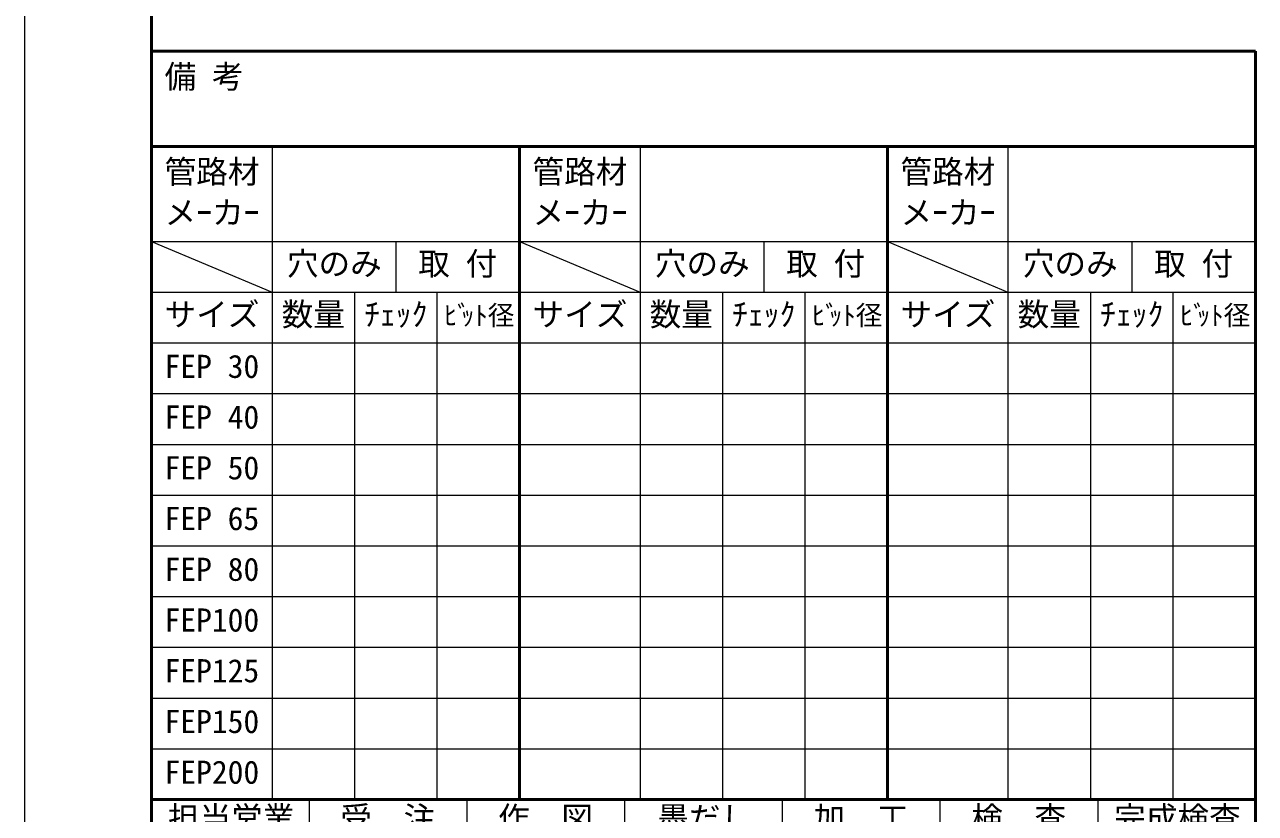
# Model space of a CAD drawing. Units: millimetres, scale not verified. Extents: x -4455 to 4455, y -3150 to 3150.
# Drawn here: x -4455 to -1545, y -1728 to 138 of the extents above; entities that cross this region are included whole.
import ezdxf
from ezdxf.enums import TextEntityAlignment as Align

# ---------------------------------------------------------------- set-up
doc = ezdxf.new("R2010")
doc.units = ezdxf.units.MM
doc.header["$LTSCALE"] = 20
for name, color, linetype, lineweight in [('0-0_D-TTL', 158, 'Continuous', 20), ('0-1_Defpoints', 7, 'Continuous', 18), ('0-2_D-TTL-FRAM1', 143, 'Continuous', 13), ('0-3_D-TTL-TXT', 7, 'Continuous', 13)]:
    doc.layers.add(name, color=color, linetype=linetype, lineweight=lineweight)
doc.layers.add('0-4_D-STR-TXT', color=7, linetype='Continuous')
doc.styles.add('ＭＳ ゴシック', font='')
doc.styles.get('ＭＳ ゴシック').set_extended_font_data('MS Gothic')

# ---------------------------------------------------------------- blocks, each defined once
blk = doc.blocks.new('A$C4DE05FD1')
at = {"layer": '0-0_D-TTL', "color": 143, "lineweight": 50}
blk.add_line((4000, 79000), (4000, 4000), dxfattribs=at)
at = {"layer": '0-1_Defpoints', "color": 143}
blk.add_line((0, 84000), (0, 0), dxfattribs=at)
blk = doc.blocks.new('A$C4C6C5A58')
at = {"layer": '0-4_D-STR-TXT', "style": 'ＭＳ ゴシック'}
for s, p in [('ﾋﾞ', (0, -118.4)), ('ｯﾄ径', (540.8, -118.4))]:
    blk.add_text(s, height=615.7, dxfattribs=at).set_placement(p, align=Align.BOTTOM_LEFT)
blk = doc.blocks.new('A$C43AD63AA')
at = {"layer": '0-2_D-TTL-FRAM1', "lineweight": 50}
for p, q in [((0, 20600), (0, 0)), ((0, 0), (11600, 0))]:
    blk.add_line(p, q, dxfattribs=at)
at = {"layer": '0-2_D-TTL-FRAM1'}
for p, q in [((3800, 20600), (3800, 0)), ((0, 17600), (11600, 17600)), ((0, 17600), (3800, 16000)), ((7700, 17600), (7700, 16000)), ((0, 16000), (11600, 16000)), ((6400, 16000), (6400, 0)), ((9000, 16000), (9000, 0)), ((0, 14400), (11600, 14400)), ((0, 12800), (11600, 12800)), ((0, 11200), (11600, 11200)), ((0, 9600), (11600, 9600)), ((0, 8000), (11600, 8000)), ((0, 6400), (11600, 6400)), ((0, 4800), (11600, 4800)), ((0, 3200), (11600, 3200)), ((0, 1600), (11600, 1600))]:
    blk.add_line(p, q, dxfattribs=at)
at = {"layer": '0-2_D-TTL-FRAM1', "lineweight": 50}
blk.add_lwpolyline([(0, 20600), (11600, 20600), (11600, 0)], dxfattribs=at)
at = {"layer": '0-3_D-TTL-TXT'}
blk.add_blockref('A$C4C6C5A58', (9220, 14896.8), dxfattribs=at)
at = {"layer": '0-3_D-TTL-TXT', "style": 'ＭＳ ゴシック'}
for s, p in [('管路材', (411.8, 19216.2)), ('メｰカｰ', (411.8, 17928.8)), ('穴のみ', (4267.8, 16316.2)), ('取 付', (8408.4, 16316.2)), ('サイズ', (411.8, 14716.2)), ('数量', (4103.9, 14716.2)), ('ﾁｪｯｸ', (6703.9, 14716.2))]:
    blk.add_text(s, height=731.2, dxfattribs=at).set_placement(p, align=Align.BOTTOM_LEFT)
blk = doc.blocks.new('A$C77D93FA8')
at = {"layer": '0-3_D-TTL-TXT', "style": 'ＭＳ ゴシック'}
for s, p in [('FEP 30', (411.8, 13076.2)), ('FEP 40', (411.8, 11476.2)), ('FEP 50', (411.8, 9876.2)), ('FEP 65', (411.8, 8276.2)), ('FEP 80', (411.8, 6676.2)), ('FEP100', (411.8, 5076.2)), ('FEP125', (411.8, 3476.2)), ('FEP150', (411.8, 1876.2)), ('FEP200', (411.8, 276.2))]:
    blk.add_text(s, height=731.2, dxfattribs=at).set_placement(p, align=Align.BOTTOM_LEFT)
blk = doc.blocks.new('A$C7CF92BA3')
at = {"layer": '0-2_D-TTL-FRAM1', "lineweight": 50}
for p, q in [((0, 58500), (52200, 58500)), ((0, 58500), (0, 0)), ((52200, 58500), (52200, 0)), ((0, 54000), (52200, 54000)), ((0, 23100), (52200, 23100)), ((0, 0), (52200, 0))]:
    blk.add_line(p, q, dxfattribs=at)
at = {"layer": '0-2_D-TTL-FRAM1'}
for p, q in [((7457.1, 23100), (7457.1, 13500)), ((14914.3, 23100), (14914.3, 13500)), ((22371.4, 23100), (22371.4, 13500)), ((29828.6, 23100), (29828.6, 13500)), ((37285.7, 23100), (37285.7, 13500)), ((44742.9, 23100), (44742.9, 13500)), ((0, 21000), (52200, 21000)), ((0, 13500), (52200, 13500)), ((32700, 13500), (32700, 0)), ((32700, 10500), (52200, 10500)), ((600, 9000), (31800, 9000)), ((600, 4500), (31800, 4500))]:
    blk.add_line(p, q, dxfattribs=at)
at = {"layer": '0-3_D-TTL-TXT', "style": 'ＭＳ ゴシック'}
for s, height, p in [('備 考', 1097, (617.7, 56424.3)), ('担当営業', 1097, (778, 21342.5)), ('受\u3000注', 1097, (8932.5, 21342.5)), ('作\u3000図', 1097, (16389.7, 21342.5)), ('墨だし', 1097, (23916.5, 21342.5)), ('加\u3000工', 1097, (31303.9, 21342.5)), ('検\u3000査', 1097, (38761.1, 21342.5)), ('完成検査', 1097, (45520.9, 21342.5)), ('お 客 様 ご 確 認 欄', 1155, (34611.9, 11253.3)), ('積込予定日:', 1443, (1401.8, 10301.8)), ('年  月  日', 1443, (41329.9, 7301.8)), ('納\u3000\u3000\u3000期:', 1443, (1401.8, 5801.8)), ('印', 1876, (48431.1, 1218.6)), ('作\u3000\u3000\u3000図:', 1443, (1401.8, 1301.8))]:
    blk.add_text(s, height=height, dxfattribs=at).set_placement(p, align=Align.BOTTOM_LEFT)

msp = doc.modelspace()

# ---------------------------------------------------------------- block references
at = {"layer": '0-0_D-TTL'}
for name, p, xscale, yscale in [('A$C4DE05FD1', (-4455, -3150), 0.075, 0.075), ('A$C7CF92BA3', (-4155, -2850), 0.05, 0.05)]:
    msp.add_blockref(name, p, dxfattribs=dict(at, xscale=xscale, yscale=yscale))
at = {"layer": '0-2_D-TTL-FRAM1', "xscale": 0.075, "yscale": 0.075}
for p in [(-4155, -1695), (-3285, -1695), (-2415, -1695)]:
    msp.add_blockref('A$C43AD63AA', p, dxfattribs=at)
at = {"layer": '0-3_D-TTL-TXT', "xscale": 0.075, "yscale": 0.075}
msp.add_blockref('A$C77D93FA8', (-4155, -1695), dxfattribs=at)

doc.saveas('drawing.dxf')
